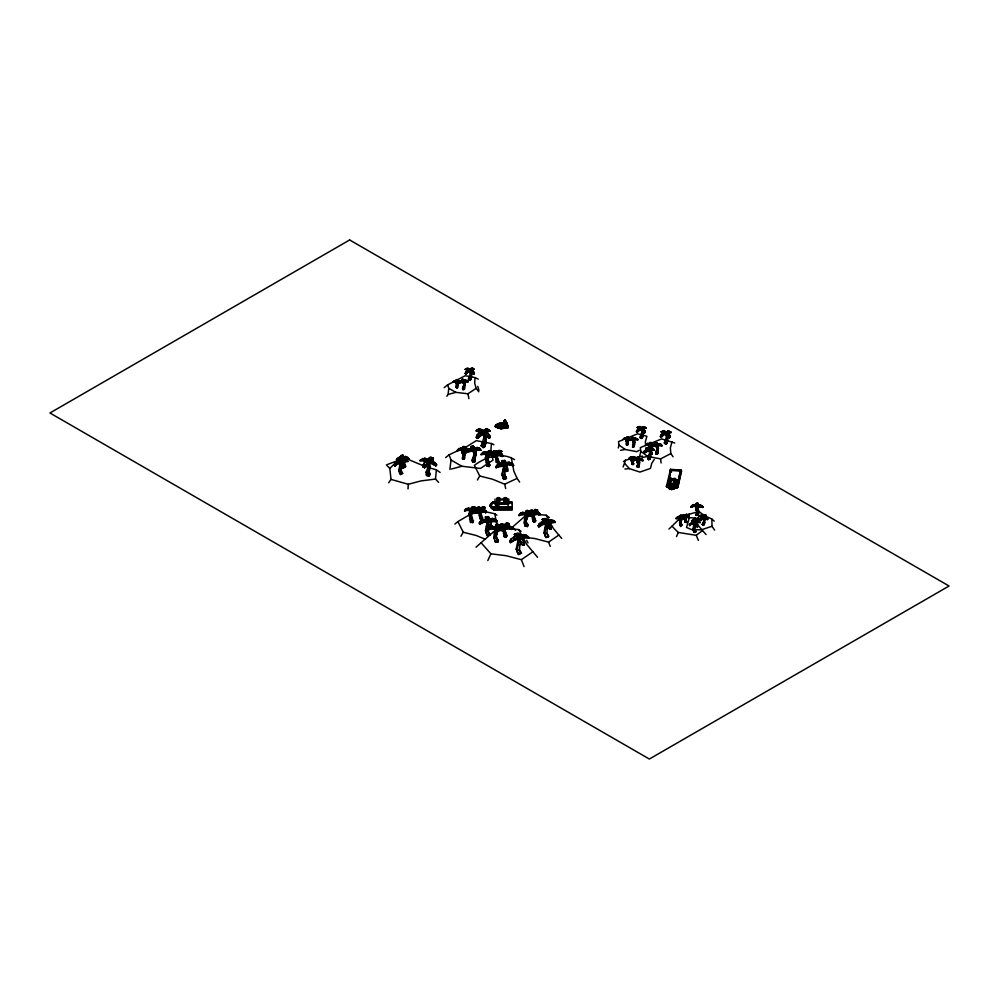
<?xml version="1.0" encoding="UTF-8"?>
<svg xmlns="http://www.w3.org/2000/svg" width="999" height="999" viewBox="0 0 999 999"><rect width="100%" height="100%" fill="white"/><g stroke="black" fill="none" stroke-linecap="round" stroke-linejoin="round"><path stroke-width="1.5" d="M634.04 457.704L632.717 457.142L634.04 458.179C638.798 461.513 634.852 456.143 633.566 458.828L633.316 457.867L631.78 461.138L631.118 460.976L632.479 458.054L636.338 460.015L629.158 458.191L632.292 458.266L631.118 460.089L632.23 460.352L634.665 456.73L633.041 458.678L632.904 463.299C633.016 467.582 630.581 459.84 633.865 460.589L632.904 463.299L632.005 463.074L633.204 460.427M669.805 479.295L669.755 479.42A1.286 0.749 0 0 0 671.877 478.883A1.286 0.749 0 0 0 670.104 478.096A1.286 0.749 0 0 0 669.817 479.37C673.651 479.358 667.02 479.82 671.59 480.069M507.617 471.253L506.593 464.66L500.374 464.91L496.141 467.619L503.921 465.809L505.956 471.453L507.617 471.253L507.629 468.519L504.87 468.868L504.87 469.58M463.836 381.418C464.31 378.334 460.177 378.122 463.848 380.781L463.836 381.418L465.734 380.781L468.032 381.443L465.734 380.169L460.726 380.944L458.591 383.017L463.024 382.23L464.348 385.289L465.234 385.152L464.498 381.568L461.126 381.805L458.828 383.529M684.015 518.856L686.163 514.41L687.749 514.847L684.69 519.03C682.055 518.531 687.075 514.91 684.24 514.847L682.105 516.021L683.741 515.496C685.751 516.97 693.069 518.831 687.05 515.559L685.227 518.681C687.462 523.676 684.128 523.201 684.565 518.506L686.026 516.545M695.279 524.3L694.892 529.695L696.003 531.555L694.342 532.417L692.906 529.308L694.168 522.902L695.316 523.126M401.186 463.399L401.099 466.333L402.06 468.019L403.733 467.844L402.709 465.309L401.198 465.459L400.936 464.585M479.008 513.411L475.424 510.801L470.267 510.289L469.118 515.809L470.467 516.058L472.552 511.376L479.008 513.411C480.432 511.076 476.024 509.24 474.175 509.128L471.578 509.303L470.866 511.063L467.819 510.314L464.523 510.889L466.545 508.603L468.543 508.079L470.517 508.454L471.416 510.089L472.077 507.042L474.987 507.192L473.101 510.402M495.492 457.18L491.908 454.57L486.75 454.058L485.601 459.577L486.95 459.827L488.361 455.606L490.659 452.897C492.507 453.009 496.915 454.845 495.492 457.18C491.058 455.207 485.839 453.633 481.006 454.645L483.029 452.36L485.027 451.848L487 452.21L487.899 453.846L488.561 450.799L491.471 450.961L487.425 459.103L489.123 466.583L486.875 465.671L486.076 458.853M689.198 513.811L689.048 518.668L686.538 527.447L691.32 529.507L701.286 529.845L711.975 526.286L711.875 519.068L704.844 515.796L698.726 511.438L687.25 514.86M404.495 462.35C401.61 462.737 406.081 463.024 404.545 460.739M471.416 510.089L471.453 508.179L473.701 508.591L474.987 507.192L472.727 507.38L471.453 509.115L473.701 509.527L473.701 508.591L470.467 516.058M487.187 522.327L485.489 530.606L487.225 535.664L489.96 534.727L488.186 531.605L488.686 524.288M503.708 479.42L502.447 475.649L502.847 469.98L504.483 469.78L504.67 475.374L506.443 478.484L503.708 479.42L501.973 474.363L503.958 464.785M696.191 510.352L695.978 506.031L697.814 506.093L697.29 510.389L696.191 510.352L695.779 508.578L698.476 507.929L697.389 507.892L697.14 512.887C693.806 516.795 699.887 515.746 698.701 512.087C696.041 498.351 698.726 509.04 698.613 512.937L697.14 512.887L697.227 512.037L698.701 512.087L697.889 514.51M404.495 462.574L404.545 461.226L402.684 461.413M494.43 537.1L496.54 537.25L496.291 538.473L494.168 538.324L494.605 533.079L494.168 538.324L495.129 541.52L497.714 542.27L498.214 540.122L496.54 537.25L496.178 533.179L496.291 538.473L497.877 541.72L495.129 541.52M518.169 539.647L516.183 549.138L518.543 554.557L521.466 553.184L519.517 549.912L520.167 541.645M524.675 518.356L524.288 523.051L525.137 525.911L527.447 526.573L526.186 523.176L526.073 518.456L526.186 523.176L524.288 523.051L526.073 514.223M547.564 524.662L546.928 533.391L548.651 536.313L546.053 537.549L543.943 532.704L545.904 522.902L547.102 522.614M670.017 489.085L669.143 488.811L669.33 487.524L671.578 488.211L671.815 489.635M697.302 525.874L696.99 524L697.302 525.874L695.754 525.736L696.653 524.975L697.427 525.574L695.616 525.412M400.824 462.799L399.625 471.553L400.599 474.537L402.684 473.351L401.286 471.004L401.785 462.487M408.017 488.898L408.266 484.278L420.916 480.931L435.502 479.058L438.586 482.392M502.822 523.801L501.86 525.736L511.351 529.395C513.099 527.609 509.115 525.424 507.554 525.187L501.148 524.113L499.15 525.986L501.86 525.736L502.822 524.637L505.182 525.824L506.206 523.164L509.053 523.738L503.159 531.043L502.022 530.719L502.122 528.621M464.622 385.015L464.423 389.135L462.949 389.685L462.45 388.474L464.011 384.128L462.999 381.68M474.825 461.825L474.5 458.129L474.825 461.825L472.764 462.137L472.003 460.277L474.388 453.583L472.764 462.137M491.133 527.484L489.473 527.697L487.35 522.352L487.35 521.241L490.109 520.904L491.146 525.474L488.636 516.92L485.352 516.92L486.388 519.767L485.364 517.232M631.93 437.362L632.517 439.335L630.531 439.16L628.321 440.459L630.531 438.561L635.589 438.149L637.874 439.373L632.517 438.923L632.966 442.033L634.402 442.994L634.278 440.184L632.779 440.309C630.918 436.101 633.94 436.713 634.09 440.022M658.079 449.188L657.742 445.192L656.056 445.329L657.08 449.263L658.079 449.188C659.515 446.166 654.008 448.588 658.166 447.977L657.205 444.917M638.661 462.125L638.798 459.627L637.275 459.59L637.487 463.161L638.398 463.186L638.723 460.402L637.212 460.352L637.137 462.075L639.51 462.112C640.297 465.072 636.95 470.279 637.474 464.972L638.698 465.01L639.51 462.112L638.473 459.528M697.614 508.641L697.714 507.017L695.878 506.955L695.779 509.04L697.614 508.641L697.29 510.389M480.032 510.614L478.958 512.612L479.345 515.759L479.97 518.693L481.306 519.293L479.845 513.024L481.256 509.915L482.979 508.641C484.278 509.028 487.649 511.55 485.676 512.737C484.253 509.403 471.078 508.728 479.245 506.955L481.068 508.466L480.556 507.554L479.383 509.165M498.364 452.497L495.442 456.381L496.253 461.988L497.789 463.061L496.328 456.78L497.739 453.683L499.463 452.41C500.761 452.797 504.133 455.319 502.16 456.506C500.736 453.171 487.562 452.485 495.729 450.724L497.552 452.747L494.955 454.158L497.577 452.135L498.663 453.259L494.48 457.142L493.581 456.73L494.955 453.409L496.453 454.083L498.301 453.271L498.301 454.021L499.463 452.41L497.789 453.896M502.022 530.719L502.122 529.158M534.752 512.986L528.733 512.025L532.017 510.089L535.389 511.738L537.712 511.75L540.147 514.26L539.622 515.072L534.752 512.986L537.487 509.852L532.305 516.545L531.293 516.258L531.393 514.86M472.877 450.674L466.421 452.684L469.955 450.012L475.149 449.65L476.286 455.157L474.912 455.369L472.415 449.687M501.973 474.363L502.447 475.649L504.67 475.374L504.483 469.78M634.402 442.994C635.614 440.234 630.681 442.569 634.615 441.845L634.74 442.357C635.289 448.401 630.444 448.451 633.841 442.432L632.592 447.315M703.808 517.157L705.082 519.13L704.295 524.463L703.533 525.137L702.222 524.313L703.796 522.227L704.832 522.614L703.533 525.137M444.168 387.637L447.577 384.915L465.209 375.724L475.074 377.585L474.662 383.191L476.161 388.336L478.808 391.783M445.616 457.592L449.113 454.795L467.507 446.166L476.248 440.659L491.421 443.531L490.771 452.147L493.094 460.077L480.457 468.444L461.863 466.246L451.398 469.043M503.921 465.809L503.471 463.848L505.294 463.411L506.593 464.66L506.593 465.771L505.981 465.546C507.779 463.336 514.435 467.357 513.311 464.285L509.078 462.175L506.668 462.475L505.544 464.36L505.119 460.689L501.835 460.676L502.872 463.536L501.835 460.676L505.119 460.689L505.631 463.199M641.183 428.896L644.48 432.804C646.653 432.192 643.943 429.245 642.881 428.621L640.097 426.573L637.187 427.435L641.196 429.595L642.594 432.28C639.185 442.719 644.105 437.824 643.418 431.381L640.671 429.208L637.137 432.392C635.239 431.256 638.211 428.708 639.547 428.384L641.146 429.308L642.881 428.621M667.682 433.366L666.433 431.655L665.896 432.642L667.819 431.031L671.141 432.342L665.646 434.415L664.71 433.728C665.396 432.205 667.419 437.137 669.38 437.774C671.815 437.087 668.768 433.791 667.582 433.079L665.109 433.741L661.151 437.312C659.028 436.039 662.362 433.191 663.86 432.829L665.646 433.866L667.582 433.079L670.329 437.337M679.982 520.242L680.169 517.707L681.705 517.769L681.231 521.378L680.319 521.341C678.571 519.393 681.705 515.521 681.605 519.155L680.069 518.481L681.605 518.543L681.518 520.292L679.819 520.354C681.343 539.235 681.543 507.43 680.669 520.916L679.757 520.879L680.681 517.632L679.57 523.414L680.806 523.464L680.731 520.392M401.386 472.852L401.448 472.115L402.684 473.351L400.537 474.063L398.676 470.604L400.149 463.748M464.41 450.574L465.259 452.747L464.248 456.343C462.699 464.123 462.612 452.959 464.323 449.625L462.425 449.525L462.287 450.474L462.525 453.996L463.648 454.058C465.459 451.198 464.023 441.521 462.862 449.275L462.062 448.813C456.668 450.174 456.868 448.863 462.062 448.064L464.285 448.826L466.783 448.301L468.444 449.587M642.956 460.027L642.906 460.726L635.501 459.865L633.241 460.551L635.589 458.391L640.684 458.541L642.956 460.202L640.684 459.14L635.589 458.991L633.279 459.84M638.698 459.415L639.048 457.242C636.351 455.482 637.949 461.351 637.399 458.166L638.923 458.216L638.436 459.94L639.46 462.637L638.561 462.612L637.724 458.853L637.275 460.189L638.798 460.227L638.698 459.003L638.723 460.989L637.212 460.951L637.674 459.315M637.474 464.972L637.262 467.033L638.848 467.082M637.387 467.357L637.35 466.121L638.923 466.158L638.748 467.395M638.611 462.087L637.412 465.684L638.698 465.01L638.923 466.158L637.449 466.57M457.367 382.167L457.03 384.428L456.043 383.191L456.131 382.105L457.367 382.167L457.267 383.566M403.284 458.591L401.099 456.968L399.475 457.13L399.8 458.953L408.816 458.866L405.769 456.493L404.133 456.668L403.359 457.917C403.234 452.572 399.588 456.755 402.397 460.015L402.11 458.329L403.983 458.129L404.258 459.078L404.258 459.827L403.983 458.129L402.11 458.329M435.502 479.058L436.388 469.855L430.644 468.131M427.909 460.951L428.221 458.703L430.694 457.28C438.224 458.841 424.413 463.474 424.675 467.794C421.203 467.295 424.3 462.25 425.924 460.989L428.022 460.039L429.732 461.563M457.242 381.456L458.066 383.579L457.417 385.914C457.854 390.359 454.557 385.514 457.342 383.541L456.68 381.431M696.44 519.667C696.728 520.941 696.315 519.168 695.204 520.716L694.467 519.667L697.602 519.492L699.2 522.115L697.115 520.754L695.054 522.477L694.904 521.003L693.493 520.029L691.57 520.941L694.205 520.904L694.205 520.179L691.57 520.941M518.956 538.948L517.182 550.486L518.543 554.557M464.323 449.625L462.425 449.525L462.137 452.634L465.259 452.747L464.41 458.928L462.437 458.828L462.737 456.268M691.108 506.943L693.955 504.57L697.714 505.332L700.124 504.782L702.859 506.593L702.796 507.455L693.843 506.343L691.108 507.167L693.843 505.631L696.253 506.081L695.878 507.679L697.714 507.742L697.714 507.017M691.108 507.167L691.171 506.318M702.796 507.455L700.012 505.844L698.413 505.781L698.413 506.505L698.526 504.732L698.526 505.457L696.34 505.781C694.892 503.833 698.326 501.673 698.089 504.183C699.138 502.485 694.78 504.17 697.777 503.646M696.253 506.58L696.528 505.157L697.714 505.831L698.089 503.459L696.253 503.396L696.166 505.044M697.314 508.516L696.59 505.944M697.227 512.037L696.003 515.009L697.914 515.084M696.141 515.409L696.116 513.911M697.489 505.182L697.814 506.818L695.978 506.755L696.478 505.706M697.627 506.63L697.989 504.383L696.166 504.32L696.34 505.781L695.554 504.632L695.441 506.406M697.789 515.459L698.026 513.973M700.124 505.506L700.012 506.568L700.124 504.782L702.859 506.818M702.796 507.23L702.859 506.593M695.816 531.992L695.154 530.569L696.003 531.555L694.28 532.042L693.431 531.056M446.803 396.278L448.089 394.43L448.788 388.286L447.577 384.915M449.9 469.443L450.986 459.99L449.113 454.795M423.214 467.307L423.451 464.523L425.886 466.058L423.451 465.247L424.7 462.225L427.135 463.037L429.57 461.613C441.371 468.868 435.264 464.972 428.683 462.624L429.308 460.464M633.741 438.024L632.242 438.748L633.741 438.024L634.477 441.908M655.456 443.581L655.244 442.694L655.669 443.756L657.354 443.618C658.791 445.866 653.895 439.71 655.981 445.092L659.415 443.756L661.987 445.129C662.362 446.166 656.818 446.291 657.08 444.405L652.26 445.417L651.423 446.928L656.168 445.816L656.206 444.48M685.901 518.931C680.981 518.044 681.306 516.383 682.055 515.347L680.419 515.496L680.331 516.271L681.867 516.333L681.555 518.206L682.317 516.62L681.63 517.544C680.169 516.995 679.32 518.481 676.073 518.643L678.483 516.471L683.653 516.67L685.963 518.394L683.653 516.67L683.553 518.169L685.901 518.931L685.963 518.206M681.867 516.333L680.331 516.87L680.519 515.284L682.055 515.734M680.257 525.586L680.244 524.325L681.855 524.388L681.63 525.636M469.742 380.244L471.153 373.788L469.118 370.804L470.379 373.339L468.394 379.108L469.742 380.244L471.103 379.108L471.928 373.339L470.329 370.804M483.216 447.627L485.377 437.674L482.267 433.104L484.19 436.988L481.131 445.866L483.216 447.627L485.014 446.59L485.814 443.306L486.575 436.988L484.927 434.403M520.042 552.41L520.154 551.423L521.466 553.184L518.419 553.933L517.12 552.185M500.611 423.613L503.658 422.677L507.067 423.002L507.842 428.009L506.993 424.962L507.842 428.009L500.574 428.683L495.104 426.348L496.103 424.762C498.888 421.628 505.569 425.636 505.519 420.192L504.545 420.279L503.384 422.989L504.545 420.279L505.606 424.088L504.445 426.785L505.282 424.25L506.58 423.988L505.519 420.192L504.445 423.064M427.56 463.249L428.059 467.232L426.024 472.365L426.536 475.549L428.733 476.273L427.984 473.014L429.52 467.719L428.534 462.3M497.814 528.321L497.477 527.385L496.103 527.285L495.129 528.533L495.079 534.79L496.653 534.89L497.777 529.757L497.777 528.708L495.129 528.533L494.58 532.879L497.215 533.054C498.513 529.957 498.888 518.506 495.641 527.11L495.916 524.725L498.551 524.912L498.276 527.285L498.276 526.236L495.641 526.061L495.841 528.196M527.497 514.46L525.149 514.298L525.099 519.892L526.51 519.992L527.497 515.397L527.497 514.46L525.149 514.298L524.662 518.181L527.01 518.344C528.171 515.584 528.496 505.357 525.611 513.024L525.849 510.914L528.209 511.076L527.547 514.123L528.608 512.737C532.43 512.45 536.925 517.632 530.656 513.811L530.656 512.874L530.382 515.172L533.99 516.433L534.165 515.334M700.287 520.129L701.985 516.733L703.196 516.258L700.486 519.005L701.061 520.429L706.143 515.297L702.821 517.27L704.782 517.007L704.645 516.021L703.358 515.534L703.146 516.333L705.906 516.833L707.717 518.993L707.205 519.63C705.893 516.92 694.78 516.933 701.573 515.184L703.146 516.333M665.684 433.391L667.582 433.878L665.996 434.602L665.996 433.803L668.194 436.688L667.27 443.057L665.634 444.205L664.31 442.857L666.52 436.638L665.109 433.753M697.989 521.74L696.403 526.248M460.889 381.943L452.984 382.192L454.92 380.482L459.053 380.694L460.889 382.093L459.053 381.181L453.047 381.618M456.431 381.855L456.406 380.332L457.642 380.394L457.455 382.03C454.083 380.494 459.615 377.098 457.367 382.654L456.131 382.592L456.293 384.24M456.331 387.799L456.431 385.864L457.417 385.914L457.517 387.6L456.231 387.525M457.342 383.541L456.343 386.438L457.33 386.488C461.088 383.329 453.758 383.254 457.267 383.254L457.03 384.428M457.43 387.849C458.454 385.976 454.682 387.262 457.53 387.212M468.281 450.674L466.608 450.149L466.783 448.301L466.783 449.051L464.285 449.35L464.585 447.852L462.699 447.752L462.737 450.087L457.43 450.624L457.53 449.737M462.699 448.501L462.999 446.553L462.849 447.552M462.425 450.274L463.061 448.626L464.285 449.35M462.587 459.24L462.612 457.692M464.323 450.374L464.048 448.676M464.585 448.601L464.885 447.127M464.248 456.343L464.11 457.217L462.599 457.142L464.135 452.684M464.285 459.328L464.585 457.792M468.444 449.1L468.281 450.199L464.16 449.65M687.737 514.585L686.163 514.41L687.737 514.897L685.726 514.985L685.651 515.971L683.241 515.359L682.105 516.171L685.277 516.458M505.769 527.484L504.333 530.469L503.196 530.132L504.02 536.313L505.931 537.312L504.333 530.469L505.756 526.823L504.87 526.573M532.642 512.237L533.491 510.514L534.128 511.888L535.039 509.515L537.574 510.027M532.355 515.734C531.668 522.864 536.813 525.074 533.354 516.033L534.627 512.774L533.841 512.549L532.854 514.672M637.474 458.004L637.537 457.205L637.474 458.004L639.048 457.629L637.474 457.405M495.941 501.835L493.007 501.835L490.434 504.632L494.08 510.139L512.112 510.139L512.112 501.835L507.704 501.835M402.197 458.866C404.021 460.277 404.383 457.03 401.96 458.054L399.475 457.879L399.475 457.13L397.814 458.004L398.139 459.565L396.94 460.189L396.953 459.265L398.002 459.428L399.812 462.175L400.174 461.263L404.32 467.332C407.267 466.92 404.195 462.787 403.022 461.7L402.247 461.913L400.062 458.741L396.503 459.565L400.961 462.387L404.32 467.332M488.249 531.243L489.71 535.352M623.126 467.008L625.474 460.202L642.494 456.081M487.749 521.765L485.964 531.88L487.225 535.664M504.233 465.534L503.196 470.929L504.845 470.729M655.956 453.683L657.317 447.977L655.706 452.659L656.056 454.033L657.579 453.908L658.316 447.902L657.604 452.023L656.256 452.135L656.056 451.361L657.404 451.248L657.717 453.534L656.056 454.033M470.641 375.524L471.153 372.889L471.928 373.339L470.379 373.339L471.153 372.889M704.32 518.843L703.109 522.814L704.145 523.214L704.57 519.567L703.408 517.507M638.398 463.186L638.661 461.738L637.137 461.7L637.487 463.161M657.354 453.034L655.706 452.659L657.579 453.908M496.103 527.285L495.604 529.333L492.107 528.883L488.186 529.945L490.097 527.16L492.42 526.323L497.814 527.609L499.001 526.773C501.211 526.66 505.831 528.034 505.044 530.919L497.577 529.47L497.477 527.385M494.73 526.473L494.405 529.045M495.342 542.107L495.629 540.734M499.001 526.773L498.688 529.345M497.714 542.27L498.214 540.122M505.044 530.919L505.232 529.682M527.547 514.123L526.011 513.186L525.561 515.022L522.452 514.622L518.943 515.571L520.641 513.074L522.727 512.325L527.547 513.474L528.608 512.737L527.497 515.397M524.787 513.399L524.5 514.76L524.787 512.475L525.774 513.998L525.611 512.1L527.959 512.262L527.959 513.186M525.149 515.234L526.011 513.186M527.097 513.986L527.247 513.274M525.437 524.487L525.137 525.911L527.597 526.073M525.337 526.423L525.586 525.199M527.447 526.573L527.897 524.65L526.411 522.09M650.162 445.329L649.562 447.789L648.763 447.515L649.075 444.493L652.347 444.368L654.32 445.517L651.186 443.693L649.562 447.789M505.182 525.824L505.369 524.125L507.267 524.675L508.953 523.551L506.206 524L504.47 526.648L503.808 525.899L505.781 525.998L505.881 527.06M534.128 511.888L534.29 510.364L535.976 510.864L532.305 516.545M651.273 454.283L648.401 449.575L648.139 451.011L644.205 453.059L643.718 452.51L644.492 450.886L647.327 449.375C649.874 452.734 654.382 456.755 650.511 449.975L648.826 450.062M492.732 503.096L493.007 501.835M681.231 521.378L681.518 519.905L679.982 519.842L680.319 521.341M696.778 524.8L697.402 521.99M464.897 383.991L464.423 389.135L462.949 389.685M475.836 455.419L474.987 459.203L473.151 459.478L472.652 458.416M696.915 526.948L694.093 522.127L691.57 523.051L693.006 521.915C696.078 525.949 700.436 530.082 695.679 521.878L695.679 521.166L696.478 522.839L695.666 523.189L694.967 521.878L694.093 522.127M401.735 460.502L402.272 458.179M462.874 389.373L464.248 384.64L463.686 381.568M470.029 514.31L469.63 518.956L470.604 522.44C476.024 523.763 467.457 513.873 472.34 511.138M463.648 454.058L464.023 452.247L462.137 452.147L462.525 453.996M670.504 469.305L666.408 486.6L671.515 489.535L677.784 487.487L681.593 471.228L681.306 470.154L670.504 469.305L670.217 470.342L671.578 471.84M667.944 483.666L667.407 485.989L671.053 469.73L680.581 470.467L676.935 486.725L673.676 488.249L676.935 486.026L680.581 470.467M668.194 483.678L669.08 479.195L676.922 479.795L676.036 484.29L668.194 483.678L671.053 469.73M675.624 486.788L676.435 480.719L675.624 486.788L668.643 486.251L669.28 484.003M668.643 486.251L669.455 482.792M675.361 485.739L675.361 483.978L668.993 483.491L668.993 485.239L675.361 485.739L675.948 484.527M676.585 488.086L677.784 487.487L681.306 470.154M650.374 454.008L650.324 458.853L648.701 459.702L647.777 458.379L649.725 453.047L648.701 459.702M698.501 512.337L698.726 511.438M485.676 512.737L481.818 509.502L479.495 508.891L478.471 510.389L483.441 506.68C488.361 508.266 478.009 510.189 477.997 513.374L477.097 512.974L477.435 511.6M493.581 456.73L493.918 454.882M427.16 471.228L426.024 472.365L427.984 473.014L429.12 471.89L430.357 466.883L429.183 461.65M491.146 506.168L490.784 507.642L494.08 510.139M496.653 534.89L497.215 532.38L494.58 532.205L495.079 534.79M526.51 519.992L527.01 517.744L524.662 517.582L525.099 519.892M618.269 447.989L619.03 445.005L618.518 441.62L637.624 433.816L646.89 436.313L645.354 441.758L645.679 445.604M639.148 458.116L640.871 451.436L640.309 447.639L661.7 438.911L674.775 443.019M518.906 537.712L521.803 537.674L523.988 541.808L524.35 544.842L522.614 545.267L521.078 543.319L518.244 536.838L517.782 538.024L516.358 537.662M546.053 537.549L544.842 533.916L546.416 523.601L544.105 521.341C541.845 521.503 536.775 524.313 538.886 526.91L542.944 524.512L546.203 523.913L545.791 521.715L545.367 522.789L548.314 527.509L549.687 529.245L551.236 528.871L548.963 522.465L546.366 522.502M633.791 444.83L632.592 444.93L632.767 445.629L633.965 445.529L634.615 441.845M491.146 503.109L490.034 506.031L492.732 508.978L512.112 508.978M487.35 522.352L487.375 519.817L492.594 518.406L495.042 519.168L497.19 521.478L483.891 522.265L479.657 524.2C478.384 521.178 483.316 519.193 485.714 519.255L486.988 520.079L488.386 525.811M627.522 440.896L626.448 443.681L627.409 443.806L628.234 440.984L627.522 440.896C625.137 442.107 627.447 447.552 627.409 443.806L628.234 440.984L627.484 438.848M650.474 449.475L651.173 446.94L650.349 444.543M527.697 525.349L527.897 524.65M640.671 429.22L641.932 431.793L639.959 437.337L641.146 438.549M672.077 441.695L670.354 447.802L670.829 453.558L673.051 456.743M490.434 504.632L490.034 506.031L492.607 509.128M696.191 524.35L696.965 521.653L696.116 519.88M465.284 373.801L470.129 368.831L472.402 368.194C477.01 370.117 466.508 371.016 466.058 374.25C463.973 373.376 466.72 370.504 468.019 370.042L469.73 370.866L471.428 370.042C472.602 370.542 475.636 373.289 473.551 374.163C472.802 371.016 462.125 370.03 467.045 368.194L471.428 370.042M476.111 430.719L478.833 430.194L483.191 432.542L483.191 433.966L477.547 438.411C474.338 437.05 478.571 432.629 480.569 431.918L483.191 433.191L485.801 431.918C487.612 432.692 492.282 436.913 489.073 438.261C488.324 433.828 470.666 431.306 479.058 429.083L482.567 430.057L483.191 431.468L481.693 433.104M486.95 459.827L489.16 454.295L488.111 454.095M469.592 515.084L471.366 514.56L472.677 510.526L471.628 510.327M489.772 465.409L487.724 457.654L485.464 457.23L485.601 459.577M473.289 521.653L471.366 514.56M626.785 441.745L628.171 437.237L626.785 441.745L626.073 441.658L626.361 438.798L630.332 438.798L626.311 437.862C622.389 438.086 623.001 439.747 626.61 439.185L627.21 436.938L625.923 440.771L627.11 440.909L625.923 440.459L626.073 441.658M497.552 452.747L498.888 450.499L501.411 451.61L500.387 451.173L498.663 452.734L497.552 452.235L498.888 450.499L501.748 451.323L498.663 453.259L495.729 451.473M525.949 514.847L524.512 519.168L525.911 519.268M487.425 459.103L488.823 454.895L487.774 454.707M633.179 464.685L633.716 463.761L632.392 462.562L632.167 464.435M504.907 529.82L507.005 535.751L505.931 537.312M534.64 513.374L533.866 515.447L535.739 520.754L534.79 522.152M476.348 437.712L477.06 435.002L479.058 436.875L477.06 435.726M465.234 385.152L464.498 382.18L463.012 382.405L462.937 381.019L464.348 385.289M466.421 452.684C465.159 450.224 469.368 448.376 471.341 448.389L472.739 448.813L472.864 450.949M641.957 435.239L640.809 435.764L642.856 435.901L641.957 435.239L641.433 436.663L642.607 437.525L641.121 438.199L639.959 437.337M631.031 439.71L630.881 440.122C627.397 438.823 626.323 438.086 627.547 439.423M626.51 445.03L626.648 443.131L627.609 443.244L627.797 444.543L626.735 444.405M627.572 445.154L627.896 444.193L626.66 444.043L626.398 444.755L627.647 444.905M630.332 438.798L630.082 439.797M654.32 445.354L654.145 445.979L647.589 444.592L645.629 445.042L646.69 443.656L650.574 444.093L651.36 442.569L650.574 444.468L649.075 445.03L648.763 447.515M649.075 445.03C648.101 442.707 653.084 442.095 649.775 442.569L649.362 444.917M650.212 447.302C648.126 440.871 651.76 449.363 650.386 446.84L649.325 449.912L651.336 448.189L654.357 449.925L648.139 451.011M651.011 447.402L650.574 444.468M650.911 444.468L651.186 443.693L650.911 445.005L652.072 444.605L654.145 445.979M650.436 451.61L649.238 451.461L649.5 450.774M429.12 471.89L430.282 474.25L428.733 476.273M503.471 423.164L504.545 420.279M489.035 455.144L488.873 453.971L486.75 454.058L485.464 457.829L487.849 458.329M472.515 511.638L472.39 510.202L470.267 510.289L468.981 514.073L471.241 514.485L468.981 513.474L469.118 515.809M498.551 525.961L498.838 524.562L498.838 525.237M528.209 512L528.446 511.363M497.789 463.061L499.038 461.788L497.027 456.268L498.289 453.284M481.306 519.293L482.554 518.019L480.544 512.499L481.805 509.515L481.818 510.252L482.979 509.39L482.879 508.166L484.927 507.842M503.858 463.586L503.833 466.121M676.51 536.6L678.271 532.442L672.015 526.186L668.93 529.033M689.66 517.544L686.488 516.183L684.69 519.03M506.58 423.988L505.419 426.698L506.58 423.988L505.319 426.211L504.358 426.298L505.606 424.088M481.068 508.978L481.381 507.492L482.879 508.166L481.306 509.615L479.495 508.891L480.981 510.314L480.981 509.565L477.997 513.374M483.191 431.468L485.551 429.046L487.312 429.083L490.034 430.919L487.312 429.083L488.836 430.232M487.824 560.539L490.896 553.808L481.068 542.732L476.011 547.24M499.762 423.688L495.704 425.399L500.699 422.952L501.311 426.073M491.021 504.632L491.67 506.943L491.021 505.569L491.67 503.259L493.269 502.16L496.316 502.16M491.021 505.569L491.67 503.259M636.475 431.893C636.363 428.459 639.722 432.692 637.062 430.656L638.311 428.946L639.435 430.482L638.311 429.657M660.401 436.763L661.063 434.852L662.312 436.288L661.063 435.364L664.71 433.728L661.213 431.755L664.46 430.794L665.896 432.642L664.71 433.179L662.874 431.518L662.874 432.317L664.46 431.593L665.896 433.191M631.78 461.138L632.23 460.052L631.118 459.777M633.566 458.341L631.955 458.191L633.129 458.803M402.247 462.549L398.164 463.761L394.905 465.996C392.769 464.123 396.928 461.288 398.763 461.038L400.699 462.425L403.022 461.7M703.796 522.227L702.222 524.313L703.558 524.825L704.445 524.05L703.109 523.538L702.372 524.687M485.027 451.848L484.303 454.083M486.75 454.995L488.061 453.071L489.585 454.17L490.659 452.897L489.935 455.132M488.873 453.971L489.248 453.284M490.821 451.223L490.821 452.16L488.561 451.735L489.21 450.537L491.471 450.961L489.585 453.521L487 452.21L486.276 454.458M488.511 462.013L487.924 463.061L486.113 462.724L486.575 459.278M487.087 466.208L487.749 465.034M489.123 466.583L489.997 464.747M495.492 456.88L495.929 456.106M466.545 509.203L465.821 510.501L466.545 508.603L464.96 509.815M472.39 510.202L472.764 509.527M470.217 517.907L469.63 518.956L471.441 519.293L472.028 518.244M471.153 520.541L470.392 521.903L472.752 522.34M470.604 522.44L471.266 521.266M478.146 511.363L477.41 512.662L478.146 510.764L479.445 512.624M472.639 522.814L473.514 520.979M479.008 513.124L479.445 512.337M632.592 440.147L632.055 439.323C619.005 442.045 648.151 438.711 633.816 439.485M656.168 445.816L657.429 445.716M504.532 423.239L505.232 425.711L504.17 424.538L501.223 424.812L499.8 427.222L500.574 428.683L502.222 428.546L497.989 428.047L495.104 426.348L500.699 422.952M689.298 524.837L691.57 522.327L692.369 523.276L689.785 525.636C688.011 522.927 692.607 524.962 690.109 523.888M424.675 467.794L427.135 463.037L427.135 464.148M477.41 479.995L479.72 476.011L474.4 465.334C485.364 456.968 501.985 451.698 514.497 459.615M460.926 536.226L463.236 532.255L457.917 521.578L469.88 514.535M465.122 369.255L469.318 368.831L469.73 370.242L470.129 368.831L471.428 369.58L474.175 369.168M480.569 433.029L480.569 431.206L482.567 430.057L483.191 432.23L483.816 430.057L485.801 431.206L487.549 430.194L490.034 430.569M685.601 516.895C683.016 518.394 687.025 514.81 686.55 516.695L687.05 515.559M680.581 517.432L678.371 517.357L676.073 518.643M518.244 536.838L519.767 536.451L520.891 538.748L515.072 539.959L510.526 542.644C508.154 539.747 513.836 536.588 516.358 536.413L519.98 539.86L522.614 545.267M394.193 465.284L396.978 461.638L398.164 463.761M497.165 427.447L497.614 426.723M701.061 520.429L702.522 517.869L704.782 517.007M654.258 459.44L651.76 463.324L650.461 468.406L639.922 472.077L629.345 468.618L624.924 469.031M643.718 452.51L645.916 449.787L646.74 451.423M388.686 482.767L390.984 479.395L389.847 468.456L386.376 464.81M402.098 459.927L403.284 462.05L407.854 461.488L403.896 459.328L402.098 459.927L401.348 461.663M649.775 443.106L651.186 442.694M494.48 457.142L496.453 454.083L496.453 454.832M477.435 511.113L478.471 509.64L479.97 511.063M645.329 432.417L643.856 430.045L640.097 427.285L637.687 427.172L640.309 429.195L643.094 427.485M629.158 458.341L631.243 457.018L633.841 457.892M632.292 458.266L632.729 457.717L632.292 458.603M632.742 458.241L633.578 460.976L633.266 458.379M635.526 459.59L636.001 458.641L633.241 460.551M509.777 541.645L511.251 538.861L512.499 541.346M538.224 526.011L539.547 523.526L540.659 525.736L539.547 524.238M684.914 516.52L686.85 515.272L686.488 516.183M685.164 518.244L684.028 517.644L685.526 518.294L685.963 520.229L684.652 520.529L685.052 520.004C683.84 517.07 685.913 519.892 686.263 516.246L684.914 516.033M685.139 522.365L686.6 522.04L685.539 521.403L685.014 522.077L686.188 522.377M686.151 522.627L686.713 521.703L685.963 520.229M691.57 523.051L692.369 524L694.43 523.538L692.569 520.429L695.866 519.855L695.416 518.981C696.59 517.582 696.79 520.691 696.415 518.568L693.818 518.618L694.78 518.481L695.341 519.78C697.439 521.116 702.384 517.582 696.952 519.093L699.2 522.115M497.352 465.397L497.939 466.995L497.352 464.685L497.352 465.397C493.144 469.567 499.637 461.226 502.197 463.024L503.471 463.848L505.956 471.453M428.571 461.201L427.285 460.776L426.848 462.013C422.465 459.777 415.459 461.65 424.887 458.179L428.022 460.039M466.058 374.25L468.194 371.441L471.428 369.58L471.428 370.766L470.129 371.516L470.129 370.791L471.266 371.441L473.551 374.163M477.547 438.411L480.819 434.078L485.801 431.918M547.315 522.302L547.152 520.029L544.567 520.679L544.567 521.79L542.282 519.43L543.593 519.368L545.367 522.015L550.574 519.742C557.355 521.416 555.032 523.276 549.425 522.914L548.314 520.304L548.314 521.416M397.814 458.491L396.94 459.965M651.286 446.353L653.746 444.23L657.954 443.881L658.191 445.517M685.277 516.121L689.36 517.782M499.15 525.986L501.148 524.113L499.15 525.724M501.148 524.65L500.187 525.749L501.86 524.9L504.47 526.061M502.972 527.684L504.483 524.288L503.521 526.223M505.781 525.998L506.605 525.661L506.593 527.122M511.351 529.395L506.593 526.286L504.87 527.41L504.02 529.707M509.203 526.51L508.254 527.609L509.203 525.674L511.925 528.733M504.195 532.742L503.421 533.616L504.945 534.065L505.719 533.179M504.22 536.813L505.082 535.839M511.351 529.133L511.925 528.471M507.005 535.751L505.993 536.9L504.02 536.313M532.017 510.826L531.156 511.813L532.017 510.089L532.017 510.826L529.245 511.213M532.142 512.799L533.841 514.048L532.142 513.548L533.491 511.263M532.142 513.548L535.039 509.515L537.574 510.264M534.59 512.45L534.59 513.199L532.892 511.95C534.552 513.773 535.539 509.902 535.377 513.049L536.238 511.326M533.241 518.056L532.542 518.843L533.903 519.243L534.602 518.456M533.978 520.229L533.079 521.253L534.852 521.765L535.739 520.754M533.266 521.703L534.04 520.829M532.892 511.95L534.652 512.037M506.605 526.236L507.267 524.675L505.881 526.485L503.808 525.899M637.137 432.392C638.436 428.022 645.366 429.732 639.547 429.095M661.151 437.312L663.723 434.378L666.433 433.841L663.86 432.829M458.591 383.017L460.726 380.944L461.126 382.417L460.726 381.556M466.058 451.885L469.343 449.625L469.955 450.949L469.343 448.701M474.6 450.412L480.956 450.262L479.083 448.076L477.06 447.502L472.415 449.038L470.791 446.428L473.613 446.353L474.15 448.439L473.076 446.078L470.791 447.028L471.865 448.801L471.865 447.864L474.15 447.515L474.138 449.425M672.015 526.186L680.544 517.682M479.308 523.239L480.869 520.916L481.456 523.226M702.509 517.307L704.645 516.633L703.358 516.133L704.108 514.885L706.33 515.447M514.685 534.702L514.685 533.903L518.693 533.491L519.955 536.638L517.782 537.175L515.784 534.203L514.685 533.903L514.685 534.702L516.87 536.913L516.87 535.664L519.78 534.952L519.955 537.487M389.847 468.456L397.502 460.776L401.598 459.577M419.992 460.914L420.841 459.727M427.023 458.891L425.611 461.401M430.357 466.883L429.52 467.719L428.059 467.232M435.751 465.596L436.6 464.747L433.116 460.914L430.981 460.202L428.683 461.85L425.924 460.989L425.924 462.1M435.751 465.934L436.6 464.747M430.282 474.25L428.808 475.724L426.261 474.875M669.755 480.856C668.806 482.767 673.563 481.318 670.741 480.619M394.905 465.996L398.164 462.824L399.95 462.225L399.95 463.161M496.665 453.396C497.427 451.223 501.311 455.382 502.16 456.506M685.651 515.634L685.227 515.097L684.715 516.233M401.586 457.317L401.586 456.568L403.446 456.381L403.446 457.13L403.159 455.444L401.011 455.382L401.96 457.53L404.133 456.668L404.458 458.491M501.223 424.812L499.637 424.425L496.191 427.147L499.6 427.984L507.979 427.197L507.067 423.002M644.205 453.059L648.139 450.299L648.9 451.161L650.511 450.686L652.235 454.008M510.489 528.858L526.086 515.184M474.325 373.713L470.404 370.055L468.019 369.58L468.019 370.766L469.318 371.516L468.019 370.042M642.207 428.833L644.205 427.597L646.053 427.959L642.207 429.32M481.068 542.732L495.042 530.506M510.526 542.644L515.072 538.723L518.893 538.386L518.893 539.635M538.886 526.91L542.944 523.401L545.217 522.839L547.34 524.413L549.687 529.245M698.9 516.583C702.509 514.048 697.889 517.195 700.724 515.921L702.509 516.895M701.573 515.784L700.724 516.533L701.573 515.184L699.412 515.946M705.082 519.13L703.808 519.28M707.205 519.63L707.717 518.993M697.152 519.967L699.425 518.906M691.57 520.716L692.557 520.641L693.818 522.327L695.054 521.977L694.904 521.003L693.269 521.478L693.818 522.827M469.792 510.689L470.517 508.454L471.578 509.303M454.87 524.05L457.917 521.578M646.116 448.439L648.451 447.652L649.325 449.425L648.126 449.775L646.852 448.126L646.116 448.439L648.738 450.961M678.271 532.442L696.241 535.327L702.497 530.544L706.093 534.552M479.657 524.2L483.891 521.153L487.35 521.241M691.171 506.53L693.955 504.57L693.843 506.343M678.371 517.969L678.483 516.471L676.136 517.932M492.482 452.31L494.418 450.836L493.244 452.185L493.181 451.56M495.729 450.724L492.482 452.072M496.141 455.869L495.442 456.381L497.027 456.268M502.16 456.268L502.859 455.756M497.477 461.088L496.253 461.988L497.814 462.687L499.038 461.788M496.453 462.45L497.502 461.675L498.838 462.287M475.999 508.541C480.631 505.631 474.662 509.215 478.084 507.829L480.182 509.115L481.88 508.728L484.29 509.977L484.29 509.228L483.116 510.839L484.29 509.977M479.245 507.704L478.084 508.566L479.245 506.955L479.245 507.704L476.698 507.792M481.381 508.241L483.441 506.68L485.264 507.554M480.294 515.059L479.345 515.759L480.556 516.296L481.493 515.609M485.614 511.026C482.879 513.149 486.201 508.791 486.376 512.212M485.676 512.499L486.376 511.988M479.97 518.693L481.019 517.919L482.355 518.518M482.554 518.019L481.331 518.918L479.77 518.219M673.9 479.433C676.048 476.71 672.577 483.017 675.262 479.545M645.791 444.405L649.7 443.881M648.738 450.474L650.511 449.975L650.511 450.686L649.949 450.112L652.16 449.113L654.357 449.925M689.785 525.636C690.471 522.739 699.887 521.803 697.889 521.378L697.914 522.427L696.478 522.839M651.423 446.928L653.995 445.204L656.056 445.329M499.413 423.613L497.677 425.149L500.462 426.161L507.767 425.474M456.518 380.981L457.267 383.966L458.004 384.003L457.43 381.031M463.061 448.626L462.862 449.275M490.896 553.808L506.118 555.706L521.378 559.677L532.879 551.76L537.587 557.305M522.877 537.062L534.964 538.573L548.588 542.12L558.841 535.052L561.725 538.436M491.67 504.195L493.269 503.096L496.316 503.096M489.06 520.591L490.184 519.817M633.553 456.768L634.665 456.73M487.375 519.817L486.988 520.841L485.714 520.367L485.714 519.255L486.301 521.965M520.891 537.887L524.85 536.301L528.896 537.474L522.315 538.174L521.066 535.252L519.767 536.451M403.359 457.392L401.96 458.054M623.413 461.588L625.474 460.202M448.089 394.43L455.856 392.357L467.944 393.781L476.161 388.336M623.426 438.873L626.798 438.661L626.76 437.687L628.396 437.087L626.985 437.562M401.011 455.869L403.159 456.193M680.406 518.169L681.555 518.206M456.406 380.819L457.642 380.881L457.729 379.782L456.506 379.72L456.518 381.318L457.455 381.543L456.231 381.481L456.131 382.592L455.881 381.243L452.984 382.192M495.604 528.608L492.107 527.834L488.186 529.945M525.561 514.373L522.452 513.686L518.943 515.571M465.122 369.48L468.194 368.893L468.194 368.169L465.746 369.418L467.045 368.668M468.194 368.893L466.895 369.642L466.895 368.918M469.043 370.055L470.404 370.055M473.551 373.938L474.325 373.489M470.392 376.835L469.343 377.447L471.428 377.447M468.581 379.57L469.742 378.908L470.916 379.57M471.103 379.108L469.742 379.895L468.394 379.108M476.111 431.056L479.058 429.083L477.297 430.369M482.142 431.93L483.191 431.331L484.69 433.104L490.034 430.919M483.191 432.542L485.801 431.206L485.801 433.029M483.191 433.628L484.115 433.104M489.073 438.261L490.272 437.237M483.216 444.667L481.131 445.866L483.216 447.065L485.302 445.866M485.814 443.306L484.203 444.23L482.604 443.306M673.801 489.385L674.063 487.899L677.534 486.276M623.276 439.135L626.61 438.848M649.362 444.543L647.589 444.056L645.629 445.042M488.811 519.642L489.498 521.016L493.194 520.004L497.19 521.478M398.139 459.09L402.197 458.341L402.21 457.367M657.429 445.254L659.665 444.73L662.125 445.716M639.26 450.299L636.65 451.66L625.124 449.45L620.541 450.362M641.995 457.554L647.702 456.418L660.614 458.891L670.829 453.558M495.604 529.333L497.577 529.47M638.036 427.048L639.098 426.523L637.187 427.659M419.992 460.564L423.476 459.577L426.848 461.238M698.9 516.396L699.587 516.058M475.999 508.304L476.76 507.942M491.396 455.744L493.868 454.57L501.223 455.469M476.148 511.388L471.216 513.748L486.213 511.875L494.792 513.798L496.94 515.172M479.72 476.011L492.495 479.195L504.67 484.19L517.095 478.396L519.655 482.092M396.503 459.565L399.013 459.178M646.053 427.959L643.094 426.773L641.37 428.708M641.196 429.595L641.845 429.295L643.443 431.893M644.48 432.804L645.329 432.192M640.147 437.812L641.42 437.237L642.419 437.974M661.213 431.755L664.46 430.794L664.46 431.593L661.213 432.005M669.38 437.774L670.329 437.087M667.27 443.057L665.609 443.806L664.31 442.857M645.829 448.201L647.727 447.515L649.949 450.112M673.988 481.006C671.902 482.642 677.497 482.105 674.8 480.944M542.282 519.43L546.178 518.731L547.152 521.141M698.413 505.781L697.814 506.818M693.818 518.618L695.779 518.056L697.602 519.492M693.818 518.768L695.779 518.543L694.13 518.444M696.415 519.043L695.866 519.855M695.754 525.736L696.64 525.362M460.826 382.517L458.953 381.406L457.455 382.03M487.025 517.02L488.111 516.57L488.636 518.031L488.636 516.92L485.876 517.27L485.876 518.381M482.979 508.641L481.068 508.466L481.88 508.728M527.335 514.497L530.382 514.235L533.99 516.433M704.857 515.197L705.556 515.334L703.146 516.758L702.697 515.609L701.847 516.958M631.855 437.574L633.553 437.862L632.055 437.387M655.244 443.119L656.917 442.982L657.354 444.293M493.181 451.785L494.418 451.323M462.737 449.575L460.239 449.075L457.43 450.624M387.762 464.31L397.502 460.776M396.503 459.852L397.739 459.153M400.062 458.741L398.002 459.428L398.002 460.352M400.174 461.263L401.348 461.026L399.812 461.538L399.038 460.452L401.086 459.777L401.086 460.701M400.799 461.875L405.082 460.514L407.854 461.201M400.274 462.25L401.223 461.938M401.81 467.033L399.875 466.733M404.32 467.045L405.544 466.633M401.286 471.004L399.625 471.553L398.676 470.604M463.836 380.994C466.408 383.928 471.74 380.032 463.024 381.818M645.829 448.426L648.451 447.652L648.451 448.364L646.852 448.838L646.803 447.927M648.476 450.337L649.6 450.537L651.173 453.321L650.436 457.242L648.476 456.88M651.273 454.07L652.235 453.783M647.964 458.866L649.4 458.441M678.271 520.054L687.225 517.507L693.156 517.932L695.429 521.515M695.679 521.878L698.563 521.49L700.187 522.539L697.914 522.427M693.006 521.915L693.806 523.588L693.806 522.864L696.216 522.552L697.914 526.673M696.915 526.723L697.914 526.448M694.243 528.933L692.906 529.308L694.342 532.417M694.892 529.695L693.556 530.069L694.168 522.902M693.618 531.555L695.092 531.143M527.26 516.783L531.493 515.734M534.315 515.022L537.125 514.323L546.178 515.247L549.338 517.582M492.757 532.479L502.809 529.982M505.681 529.27L508.553 528.558L518.693 529.595L521.053 531.331M542.282 519.78L546.178 518.731L546.178 519.842M545.791 521.715L547.315 521.54M546.203 523.139L548.963 522.465L548.963 523.576M549.925 523.776L547.34 524.413L547.34 525.524M514.323 534.278L517.594 533.191L517.594 533.99M514.323 534.665L518.693 533.491M528.896 537.474L526.173 535.177L523.613 534.627L521.066 535.252L521.066 536.488M549.687 528.908L551.236 528.521M518.718 538.424L521.803 537.674M546.928 533.391L544.842 533.916L543.943 532.704M520.042 544.667L518.306 545.104L517.569 544.105M522.614 544.892L524.35 544.455M519.517 549.912L517.182 550.486L516.183 549.138M505.569 499.225C508.391 497.19 501.436 498.538 505.569 499.225A1.424 0.824 0 0 1 506.618 500.274A1.424 0.824 0 0 1 504.67 500.736A1.424 0.824 0 0 1 504.045 499.575M665.646 434.415L663.86 433.628L663.96 432.317L665.546 431.593L665.546 432.392M673.988 479.607L675.287 479.707M536.238 512.062L535.389 512.262L539.622 515.072M471.266 368.893L472.552 369.642L471.266 368.169L471.266 368.893L474.175 369.393M489.498 521.016L490.109 522.015M646.803 448.139L647.727 447.964M497.777 528.708L500.998 528.446L505.044 530.594M692.569 520.654L693.493 520.491M694.43 523.039L694.567 523.738M638.798 459.627L640.609 459.415L642.906 460.726M462.362 381.006L463.848 380.169L462.362 380.407L461.663 379.47L462.724 381.168M462.724 381.593L464.135 382.055M465.134 384.503L464.011 384.128M464.348 385.102L465.234 384.965M470.791 447.028L473.076 446.678L472.102 446.478M472.739 448.813L475.149 449.65L476.286 455.157M473.064 449.513L477.672 448.826L480.956 450.262M472.415 449.038L474.912 455.082L476.286 454.87M472.639 461.663L475.037 461.288L474.388 459.915M464.16 450.162L466.608 450.149M673.676 487.549L669.854 487.25L667.407 485.289M671.578 488.211L674.063 487.899M504.158 464.423L505.606 464.248M505.956 471.116L507.617 470.904M503.184 477.997L505.656 477.684L504.195 474.088M489.06 519.817L486.988 520.079L486.388 518.656L489.148 518.319L489.148 519.43M487.674 520.654L489.123 520.479M489.473 527.347L491.133 527.147L491.146 524.762L488.386 525.099L489.473 527.697M488.186 531.605L485.964 531.88L485.489 530.606M487.075 535.077L489.96 534.727L489.335 533.054M670.479 432.067L667.819 431.031L667.819 431.818L671.141 432.342M402.397 459.265L404.258 459.078M403.896 467.42L401.948 467.619L401.198 465.459M463.149 379.632L462.512 379.508M498.476 423.988L501.273 423.726M507.942 426.461L499.8 427.222L495.529 425.674M485.027 452.784L481.443 453.583M632.679 439.572L634.09 439.435L634.278 440.784L632.779 440.309L633.503 443.069M633.841 442.432L634.74 442.357M633.503 442.882L634.402 442.807M655.332 442.882L657.142 442.769L657.142 443.444M632.504 447.003L634.065 446.878L633.841 445.966M657.155 445.591L656.256 445.204M657.467 448.563L658.466 448.476M655.669 444.43L655.669 443.756L657.08 449.063L658.079 448.976M633.366 437.45L633.553 437.862M499.587 499.063L508.691 499.038L508.691 504.22L495.029 504.22L495.029 499.038M499.587 499.937L508.691 499.937M508.503 502.16L511.55 502.16L512.112 503.771M495.029 502.784L508.691 502.784M508.503 503.096L511.55 503.096M495.029 503.346L508.691 503.346M498.726 505.944L496.053 505.944L496.053 503.621M495.604 506.218L498.726 506.218L498.726 503.621M512.112 506.431L511.55 508.041L493.269 508.041L491.67 506.006M493.269 507.105L511.55 507.105M493.007 507.442L512.112 507.442M534.265 514.323L537.125 514.323M504.345 528.546L508.553 528.558M651.336 448.901L652.16 449.825L651.336 448.189L651.336 448.901L653.87 449.15M637.499 460.039L636.825 459.303L635.501 459.865L635.589 458.991M637.487 462.974L638.398 462.999M696.528 506.431L697.389 506.468M696.191 510.127L697.29 510.164M681.967 515.546L680.419 515.496L680.331 516.87M680.631 518.044L681.343 518.081M683.553 518.169L682.217 517.507M680.319 521.153L681.231 521.191M680.132 525.249L681.743 525.312M550.574 520.854L552.872 520.941L552.872 520.229L555.294 522.29M462.849 446.803L464.735 446.903L464.735 447.652M462.974 449.2L463.961 449.25M464.036 453.334L465.159 453.396L463.911 450M462.525 453.758L463.648 453.821M528.321 515.022L530.382 515.172M525.099 519.605L526.51 519.692M495.929 528.084L497.315 528.184M494.418 533.978L495.991 534.09M495.079 534.465L496.653 534.577M498.151 500.162C502.297 499.475 495.329 498.126 498.151 500.162A1.424 0.824 0 0 0 497.215 501.323A1.424 0.824 0 0 0 499.45 501.498A1.424 0.824 0 0 0 499.163 500.199M671.053 470.429L680.581 471.166M668.194 482.979L676.036 483.591M668.643 485.377L675.624 485.914M639.048 457.629L638.923 458.816L637.399 458.166M626.76 438.161L627.946 437.837M627.996 438.773L630.881 440.122M649.537 443.781L650.861 443.406L649.537 443.244L649.575 443.968M626.073 441.508L626.785 441.595M650.511 451.336L649.238 451.461M477.385 510.801L486.213 511.875M535.801 509.84L537.487 509.852M659.415 444.43L662.125 445.916M485.601 459.29L486.95 459.54M486.875 465.671L489.235 466.108M473.501 507.155L472.727 506.78L474.85 507.417M471.416 509.44L473.101 509.752M469.118 515.521L470.467 515.771M697.115 520.754L700.187 522.539M697.914 521.703L700.187 522.327M501.748 451.548L499.925 450.449L501.748 451.323M634.665 457.043L633.129 456.58L632.654 458.116L629.445 457.804M631.118 460.826L631.78 460.989M632.592 463.848L633.603 464.098M463.236 532.255L476.011 535.427L485.477 539.31M685.726 515.472L686.85 515.759M684.015 518.706L684.69 518.881M628.234 437.35L627.21 436.938M390.984 479.395L408.266 484.278M532.305 516.321L531.293 516.258M507.917 523.414L507.055 523.001L509.053 523.738M509.053 524L506.206 523.164L506.206 524M503.808 526.735L505.706 527.285L505.706 526.448M502.972 526.848L504.87 527.41L504.87 528.246M502.022 530.457L503.159 531.043M424.9 466.408L427.772 467.27M646.053 428.171L644.355 426.885L645.391 427.684M408.816 458.628L406.094 457.579L403.596 458.204L403.184 457.267M430.694 457.992L430.694 457.28L433.379 458.354M433.379 458.703L429.445 457.467L429.445 458.578M427.909 460.189L429.732 460.789L431.893 458.279L433.141 458.091L433.141 458.803M423.214 466.958L424.675 467.457M706.33 515.634L704.108 514.885L705.381 515.372M703.209 516.933L707.205 519.43M703.471 517.682L701.985 516.733L703.259 517.22M700.287 519.942L701.061 520.229M703.134 524.025L704.295 524.463M407.854 461.488L405.706 459.615L406.893 461.401M405.706 458.379L423.539 465.834M499.463 453.159L502.859 455.981M497.052 453.371L497.739 453.683M493.581 456.506L494.48 456.905M496.778 458.828L497.977 459.365L497.04 460.064L495.829 459.528M485.264 507.792L484.365 507.155M480.569 509.602L481.256 509.915M479.657 512.1L480.544 512.499L478.958 512.612M477.997 513.136L477.097 512.974M513.673 465.247L509.677 463.761L505.981 464.785L505.631 462.087L502.872 462.425L503.471 463.848L506.668 462.475L507.267 465.172M475.074 377.585L478.296 379.145M491.421 443.531L493.906 444.73M479.083 448.676L479.695 450L479.083 448.076L480.594 449.175M667.931 487.412L666.408 486.6L666.72 485.427L669.854 487.949L669.854 487.25M513.673 465.584L511.525 462.924L512.112 465.234M448.788 388.286L455.856 392.357M450.986 459.99L461.863 466.246M408.816 458.866L407.417 457.043L407.742 458.116M465.284 373.589L466.058 374.038M692.557 521.366L691.845 520.491M480.569 431.918L482.567 433.079L482.567 434.19M476.348 437.375L477.547 438.062M487.35 454.183L484.303 453.146L481.006 454.645M470.866 510.414L467.819 509.39L464.523 510.889M488.998 454.47L488.998 455.407M436.388 469.855L440.109 472.452M491.471 451.56L488.561 450.799L488.561 451.735M533.478 512.1L531.156 511.063L528.733 512.025M640.871 451.436L647.702 456.418M619.03 445.005L625.124 449.45M671.141 432.592L669.23 431.143L670.479 432.579L670.391 431.793M667.819 431.818L669.068 432.742L669.068 431.943L666.832 433.329L665.858 432.542M666.52 436.638L667.257 437.187L669.78 435.452L668.194 436.176L669.38 437.525M666.545 440.509L667.557 441.246L666.271 441.82L665.634 444.205M660.401 436.513L661.151 437.062M665.272 441.083L666.271 441.82L667.257 437.187L665.696 434.178M665.946 442.732L667.07 443.556M644.355 427.347L645.466 428.159L645.391 427.46M643.094 426.773L644.205 428.309M642.969 428.871L641.857 427.335L642.881 429.333L641.458 429.97L641.458 429.258M641.932 428.559L640.309 428.696L641.146 429.807M641.845 429.295L639.647 427.934L641.071 427.285L641.071 427.997M641.932 431.793L642.594 432.28L644.842 430.731L643.418 431.381L644.48 432.579M636.475 431.68L637.137 432.167M505.294 463.411L505.544 464.36M506.268 499.188C502.509 497.752 505.644 502.01 506.268 499.188A1.711 0.987 0 0 1 506.68 500.549A1.711 0.987 0 0 1 504.17 500.749A1.711 0.987 0 0 1 504.07 499.288A1.711 0.987 0 0 1 504.832 497.639A1.711 0.987 0 0 1 506.93 498.851A1.711 0.987 0 0 1 504.07 499.288M461.663 379.857L463.499 380.032M699.849 519.23L697.814 518.244L695.866 519.517L698.601 522.215M696.415 520.279L694.78 518.481M505.232 530.007L503.633 528.084L503.321 530.282M639.647 428.646L640.309 429.195M711.875 519.068L714.21 521.116M496.665 452.884L494.567 451.585L494.567 452.335M697.152 519.63L694.33 521.078L693.593 520.504L694.467 519.667L695.204 520.716M394.193 464.997L394.905 465.709M400.599 474.537L399.3 472.827M489.073 437.924L483.816 433.079L483.816 434.19M702.497 530.544L696.952 523.901M649.238 449.325L649.924 448.601L650.749 450.249M648.126 450.262L647.564 448.938L649.175 448.464L649.325 449.912M624.85 463.573L629.345 468.618M650.674 452.772L651.173 453.321L650.212 453.596L648.851 450.761M649.462 457.879L650.324 458.853L648.638 459.34L647.777 458.379M512.587 526.985L515.509 530.282M558.841 535.052L553.234 528.321L546.178 515.247M532.879 551.76L526.585 544.23L518.693 529.595M436.6 465.097L435.277 462.699L433.866 464.822M555.294 522.639L554.632 521.391M550.574 519.742L551.685 522.352M547.152 521.378L548.151 522.664L551.685 521.241L553.983 521.728L553.983 522.44M546.728 527.822L547.39 528.721L545.841 529.095L545.179 528.209M548.389 536.975L547.489 534.752L548.651 536.313L545.941 536.987L544.78 535.414M538.224 525.661L538.886 526.56M528.896 537.862L528.146 536.475M523.613 534.627L524.85 537.537M516.358 536.413L517.607 539.335M509.777 541.258L510.526 542.257M707.717 519.18L705.906 516.833L705.057 518.181M711.975 526.286L714.61 530.107M667.02 434.815L668.206 436.763M680.893 522.752L681.73 524.837L680.244 524.325M526.573 540.234L528.009 542.919M490.272 437.574L489.31 435.002L487.312 436.875M549.925 524.887L551.236 528.871M468.032 381.256L468.269 381.955M464.073 387.075L464.398 387.774L462.874 387.262M463.923 388.711L464.285 389.485M475.062 447.814L475.674 450.062L475.062 448.751M473.951 448.626L474.263 449.325M466.058 451.598L466.421 452.385M517.095 478.396L513.836 471.166L511.276 457.554M696.241 535.327L698.413 540.422M473.114 450.437L474.75 454.37M650.249 444.368L650.162 445.854L648.838 445.704L650.361 445.042M548.588 542.12L550.224 546.366M521.378 559.677L524.063 566.608M495.791 466.658L496.141 467.957M497.19 521.828L496.828 520.529M490.184 518.706L490.784 521.416M487.999 526.011L488.361 526.96L486.713 527.172L486.363 526.223M483.304 519.555L483.891 522.265M479.308 522.889L479.657 523.851M472.003 460.277L472.215 460.951M403.446 466.87L403.733 467.844M401.598 466.496L402.06 468.019M396.74 459.315L396.94 460.189M486.451 533.416L486.7 534.228M477.759 386.338L478.921 390.297M503.658 422.677L504.17 424.538M405.544 466.92L405.094 464.672L403.047 465.959L405.094 465.272L404.046 462.737L401.998 463.411L401.998 464.348M507.629 469.243L507.105 466.058L504.345 466.396L504.345 467.507M659.415 443.756L659.665 445.392M637.874 439.373L638.011 440.072M628.321 440.272L628.458 440.984M504.67 484.19L505.719 488.586M467.944 393.781L468.918 398.688M494.792 513.798L496.778 524.375M680.331 516.271L680.481 517.082M524.35 544.842L523.988 541.808L521.078 542.519L521.078 543.319M660.614 458.891L661.101 462.999M497.752 452.947L495.979 452.659L497.465 454.083L497.465 453.334M481.268 509.178L481.306 510.139M701.748 505.993L701.635 506.593M698.239 520.479L697.252 520.904M697.989 504.383L697.989 505.107M697.602 519.98L696.952 519.093M696.927 524.1L696.927 523.389L695.279 524.575M696.678 503.596L696.253 504.12M695.129 518.331L694.417 518.518M679.819 517.132L679.72 518.019M677.122 517.382L677.01 517.882M676.922 479.795L676.922 480.507M676.935 486.026L676.935 486.725M663.723 435.177L662.474 433.454L662.474 434.253M663.348 431.256L662.162 431.58M653.533 444.83L653.246 445.254M652.509 445.966L652.26 445.417M651.223 451.486L651.223 450.774L649.625 451.96M647.327 449.375L647.327 450.087M646.69 444.006L646.415 444.43M643.856 430.045L643.856 429.333L642.432 430.681M640.684 459.14L640.609 459.415M637.137 439.473L636.912 438.986M636.912 459.028L636.825 459.303M634.49 439.123L634.278 438.848M634.24 459.303L634.165 459.79M632.23 457.729L631.755 458.379M624.225 438.361L623.975 438.748M550.911 526.873L550.911 526.161L548.314 526.798L548.314 527.509M546.366 523.101L546.366 524.213M545.204 519.18L545.204 518.456L542.607 519.105L542.607 519.817M545.217 523.951L544.105 521.341L544.105 522.452M543.593 519.368L543.593 520.479M542.944 524.512L541.833 521.903L541.833 523.014M540.147 514.26L539.21 512.899L538.349 514.36M536.725 510.014L536.725 510.751M532.742 514.51L532.467 515.259M527.422 537.649L526.173 535.177L526.173 535.976M527.26 516.583L527.26 515.646L524.9 515.484L524.9 516.421M522.889 540.384L522.889 539.135L519.98 539.86L519.98 541.096M522.727 513.261L522.727 512.325L522.452 514.622M520.367 514.435L520.641 513.074L519.118 514.46M515.784 534.203L515.784 535.452M515.072 539.959L513.823 537.037L513.823 538.286M509.677 464.872L509.078 462.175L509.078 463.286M508.129 500.262L508.129 507.38M508.104 523.726L508.104 524.562M507.554 525.187L507.554 526.023M504.595 461.051L504.595 460.339L503.508 461.138M502.784 465.734L502.197 463.024L502.197 464.135M502.36 461.026L502.36 462.137M501.311 527.971L501.311 526.935L500.998 529.495M500.387 451.173L500.387 451.923M500.374 466.021L499.787 463.324L499.787 464.435M499.363 452.672L497.864 451.261L497.864 451.998M497.502 531.081L497.502 530.044L494.855 529.857L494.855 530.906M496.765 525.049L496.203 524.375L496.203 525.049M495.604 502.597L495.604 507.38M495.629 521.466L495.042 519.168L495.042 519.88M493.893 456.431L494.63 454.533L492.632 454.195L492.632 453.271L491.908 455.507M493.269 502.16L493.269 503.096M493.194 521.116L492.594 518.406L492.594 519.517M490.621 523.401L490.621 522.29L487.862 522.627L487.862 523.738M490.184 453.296L490.184 452.36L487.937 451.935L487.937 452.872M489.772 528.671L489.772 529.345L490.097 527.16L488.374 528.708M489.31 430.244L489.31 430.956M488.361 456.543L488.361 455.606L486.113 455.194L486.113 456.131M487.549 431.306L487.549 430.194L485.551 429.046L485.551 430.157M487.549 434.041L487.549 432.929L485.551 434.078L485.551 435.189M483.191 431.331L483.191 432.23M480.819 430.157L480.819 429.046L478.833 430.194L478.833 431.306M480.819 435.189L480.819 434.078L478.833 432.929L478.833 434.041M477.06 430.244L477.06 430.956M474.338 508.391L474.338 507.455L472.077 507.042L472.077 507.967M474.175 510.064L474.175 509.128L473.451 511.363M473.701 368.943L472.402 368.194L473.389 368.943M471.953 450.636L471.341 448.389L471.341 449.325M471.878 512.787L471.878 511.85L469.63 511.426L469.63 512.362M469.73 370.442L469.73 371.366M469.592 450.462L469.493 450.874M468.543 509.015L468.543 508.079L467.819 510.314M468.194 372.165L466.895 370.691L466.895 371.416M465.122 448.963L465.122 448.226L464.96 450.062M464.173 451.323L464.173 450.574L462.287 450.474L462.287 451.223M462.062 448.813L462.062 448.064L461.888 449.9L461.888 449.15M460.414 448.726L460.414 447.977L460.239 449.812L460.239 449.075M459.802 382.592L459.403 382.118M459.053 381.181L458.953 381.406M457.979 381.118L457.879 381.343M454.92 380.969L454.807 381.193M453.833 381.193L453.721 381.593M433.116 462.025L433.116 460.914L431.705 463.436M431.918 457.867L431.893 459.39M430.981 460.202L430.981 461.313M430.656 460.626L430.656 459.515L428.221 458.703L428.221 459.815M429.57 461.613L429.57 462.724M428.371 461.8L428.371 462.912M424.887 459.29L424.887 458.179L423.476 460.701M422.727 459.228L422.727 458.516L421.316 460.639M406.094 458.329L405.769 456.493L405.769 457.242M405.082 461.451L403.896 459.328L403.896 460.264M401.298 455.631L401.298 456.381M400.961 462.387L400.961 463.311M398.763 461.038L398.763 461.975M396.341 464.922L395.154 463.736M671.79 479.557A1.286 0.749 0 0 1 671.191 480.494A1.286 0.749 0 0 1 669.505 480.232A1.286 0.749 0 0 1 669.817 479.245M499.875 499.987A1.424 0.824 0 0 1 498.439 500.811A1.424 0.824 0 0 1 497.015 499.987M505.993 500.199A1.424 0.824 0 0 1 506.518 501.323A1.424 0.824 0 0 1 504.57 501.623A1.424 0.824 0 0 1 504.045 500.499M499.925 499.488A1.711 0.987 0 0 1 498.439 500.974A1.711 0.987 0 0 1 496.965 499.488M669.755 478.721L671.453 478.846L669.755 478.721M639.36 458.504L639.285 459.977L639.36 458.504M642.032 459.14L641.957 460.402L642.032 459.14M692.332 505.207L692.22 506.718L692.332 505.207M685.014 517.307L684.914 518.581L685.014 517.307M455.994 380.532L455.881 381.73L455.994 380.532M460.139 381.206L460.039 382.23L460.139 381.206M458.741 448.601L458.578 450.174L458.741 448.601M492.42 526.323L492.107 528.883L492.42 526.323M497.34 498.414C499.013 501.086 500.524 496.466 497.34 498.414M673.688 479.657L675.374 479.795L673.763 479.695M625.274 437.737L625.024 438.898L625.274 437.737M626.311 437.862L626.061 439.023L626.311 437.862M629.283 438.211L629.033 439.385L629.283 438.211M647.876 443.294L647.589 444.592L647.876 443.294M649.038 443.431L648.751 444.742L649.038 443.431M652.347 443.843L652.072 445.142L652.347 443.843M483.029 452.36L482.305 454.27L483.029 452.36M476.148 509.502L475.424 511.738L476.148 509.502M630.257 457.23L629.782 458.179L630.257 457.23M631.243 457.018L630.769 458.141L631.243 457.018M635.014 457.942L634.54 459.065L635.014 457.942M632.554 463.474L632.055 464.148L633.716 463.761L632.554 463.474M683.241 515.047L682.742 516.008L683.241 515.047M684.24 514.847L683.741 515.971L684.24 514.847M688.036 515.821L687.524 516.958L688.036 515.821M689.023 516.533L688.523 517.494L689.023 516.533M510.889 526.96L509.927 528.596L510.889 526.96M530.519 510.352L529.657 511.813L530.519 510.352M537.712 511.75L536.863 513.474L537.712 511.75M707.042 517.844L706.193 518.981L707.042 517.844M497.04 451.311L495.866 452.922L497.04 451.311M500.774 452.997L499.6 454.607L500.774 452.997M502.097 454.308L500.924 455.644L502.097 454.308M349.65 239.96L49.95 412.987L649.35 759.04L949.05 586.013L349.65 239.96M472.552 370.691L471.266 372.165L472.552 370.691M473.701 372.053L472.402 373.264L473.701 372.053M485.377 436.301L484.19 436.988L485.377 437.674L486.575 436.988L485.377 436.301M640.097 426.573L638.673 427.922L640.097 426.573M668.668 433.891L667.082 435.402L668.668 433.891M402.872 455.194L402.185 455.719L402.872 455.194M651.947 452.272L650.349 453.209L651.947 452.272M697.639 524.912L695.991 525.836L697.639 524.912M694.755 526.073L693.768 526.361L695.229 526.648L694.755 526.073M464.847 382.317L463.361 383.154L464.847 382.317M465.197 383.653L463.711 384.278L465.197 383.653M473.613 446.353L471.328 446.715L471.328 447.639L473.613 447.29L473.613 446.353M475.686 450.811L473.401 451.161L473.401 452.097L475.686 451.748L475.686 450.811M476.223 452.872L473.938 453.821L476.223 452.872M505.819 476.823L502.934 477.185L503.558 478.846L506.443 478.484L505.819 476.823M505.369 421.029L504.408 421.116L505.282 424.25L506.256 424.163L505.369 421.029M657.954 446.041L656.268 446.853L657.954 446.041M627.372 439.173L627.372 441.308L628.084 441.396L627.372 439.173M627.322 439.548L626.136 439.872L627.322 439.548M649.912 446.516L648.588 446.69L649.912 446.516M632.654 459.028L631.53 458.753L632.654 459.028M702.522 517.869L701.236 517.382L702.522 517.869M701.773 519.105L700.486 518.618L701.773 519.105M483.903 507.417L482.405 506.743L483.903 508.154L483.903 507.417M699.412 518.743L698.688 518.331L699.412 518.743M467.045 372.789L465.746 372.053L467.045 372.789M698.551 518.818L697.814 518.244L698.551 518.818M653.583 449.375L652.759 448.451L653.583 449.375M645.317 451.81L644.492 450.886L645.317 451.81M699.375 521.977L698.563 521.028L699.375 521.977M467.457 381.406L467.057 380.544L467.457 381.406M466.133 381.031L465.734 380.169L466.133 381.031M464.835 381.231L464.435 380.369L464.835 381.231M462.425 381.606L462.025 380.744L462.425 381.606M477.672 448.826L477.06 447.502L477.672 449.762L477.672 448.826M467.932 451.223L467.32 449.9L467.932 451.223M401.423 458.042L401.099 456.968L401.423 458.791L401.423 458.042M661.151 445.242L660.901 444.268L661.151 445.242M655.456 445.079L655.219 444.105L655.456 445.741L655.456 445.079M653.995 445.204L653.746 444.23L653.995 445.866L653.995 445.204M635.801 439.011L635.589 438.149L635.801 439.011M632.055 439.323L631.843 438.461L632.055 439.323M630.744 439.435L630.531 438.561L630.744 439.435M629.42 440.109L629.195 439.248L629.42 440.109M673.863 479.732A1.286 0.749 0 0 0 675.799 479.095A1.286 0.749 0 0 0 673.888 478.446A1.286 0.749 0 0 0 673.863 479.732M673.863 480.781A1.286 0.749 0 0 0 675.799 480.144A1.286 0.749 0 0 0 673.888 479.495A1.286 0.749 0 0 0 673.863 480.781M497.227 499.288A1.711 0.987 0 0 0 500.099 498.851A1.711 0.987 0 0 0 498.002 497.639A1.711 0.987 0 0 0 497.227 499.288"/></g></svg>
